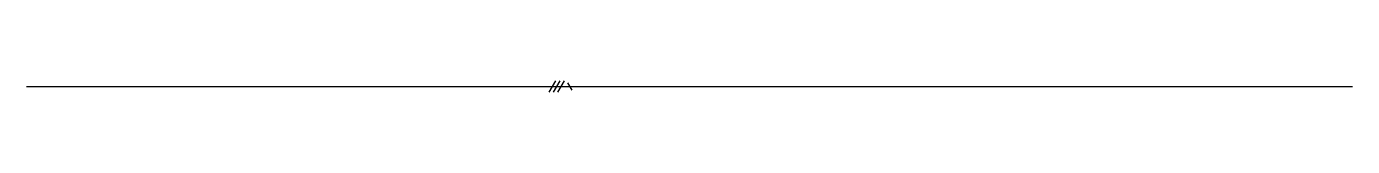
# Model space of a CAD drawing. Units: millimetres at full size, sheet at 1:100. Extents: x -15551 to 15061, y -3620 to -3360.
import ezdxf

# ---------------------------------------------------------------- set-up
doc = ezdxf.new("R2010")
doc.units = ezdxf.units.MM
doc.header["$LTSCALE"] = 100
doc.layers.add('0-0', color=4, linetype='Continuous')

msp = doc.modelspace()

# ---------------------------------------------------------------- linework, layer by layer
at = {"layer": '0-0'}
for p, q in [((-3481.1, -3619.7), (-3331.1, -3359.9)), ((-3381.1, -3619.7), (-3231.1, -3359.9)), ((-3281.1, -3619.7), (-3131.1, -3359.9)), ((-2956.1, -3576.4), (-3056.1, -3403.2))]:
    msp.add_line(p, q, dxfattribs=at)
at = {"layer": '0-0', "color": 7}
msp.add_line((-15551, -3489.8), (15061.2, -3489.8), dxfattribs=at)

doc.saveas('drawing.dxf')
